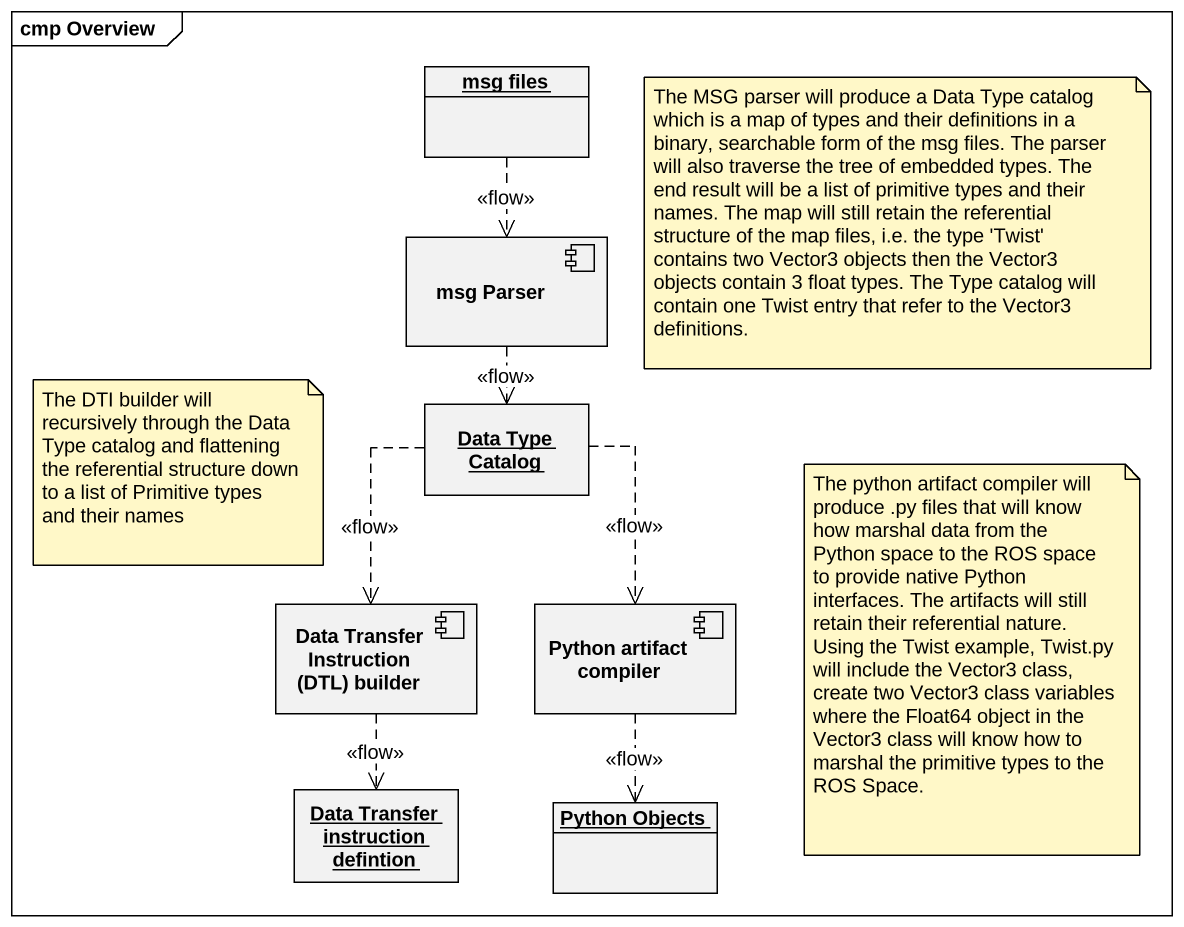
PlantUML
@startuml
mainframe cmp Overview
allowmixing
hide circle
hide empty members
object "msg files" as msg_files
component "msg Parser" as msg_Parser
object "Data Type Catalog" as Data_Type_Catalog
component "Data Transfer Instruction (DTL) builder" as Data_Transfer_Instruction
component "Python artifact compiler" as Python_artifact_compiler
object "Data Transfer instruction defintion" as Data_Transfer_instruction
object "Python Objects" as Python_Objects
msg_files ..> msg_Parser : <<flow>>
msg_Parser ..> Data_Type_Catalog : <<flow>>
Data_Type_Catalog ..> Data_Transfer_Instruction : <<flow>>
Data_Type_Catalog ..> Python_artifact_compiler : <<flow>>
Data_Transfer_Instruction ..> Data_Transfer_instruction : <<flow>>
Python_artifact_compiler ..> Python_Objects : <<flow>>
note as N1
  The MSG parser will produce a Data Type catalog which is a map of types and their definitions in a binary, searchable form of the msg files. The parser will also traverse the tree of embedded types. The end result will be a list of primitive types and their names. The map will still retain the referential structure of the map files, i.e. the type 'Twist' contains two Vector3 objects then the Vector3 objects contain 3 float types. The Type catalog will contain one Twist entry that refer to the Vector3 definitions.
end note
note as N2
  The DTI builder will recursively through the Data Type catalog and flattening the referential structure down to a list of Primitive types and their names
end note
note as N3
  The python artifact compiler will produce .py files that will know how marshal data from the Python space to the ROS space to provide native Python interfaces. The artifacts will still retain their referential nature. Using the Twist example, Twist.py will include the Vector3 class, create two Vector3 class variables where the Float64 object in the Vector3 class will know how to marshal the primitive types to the ROS Space.
end note
@enduml
